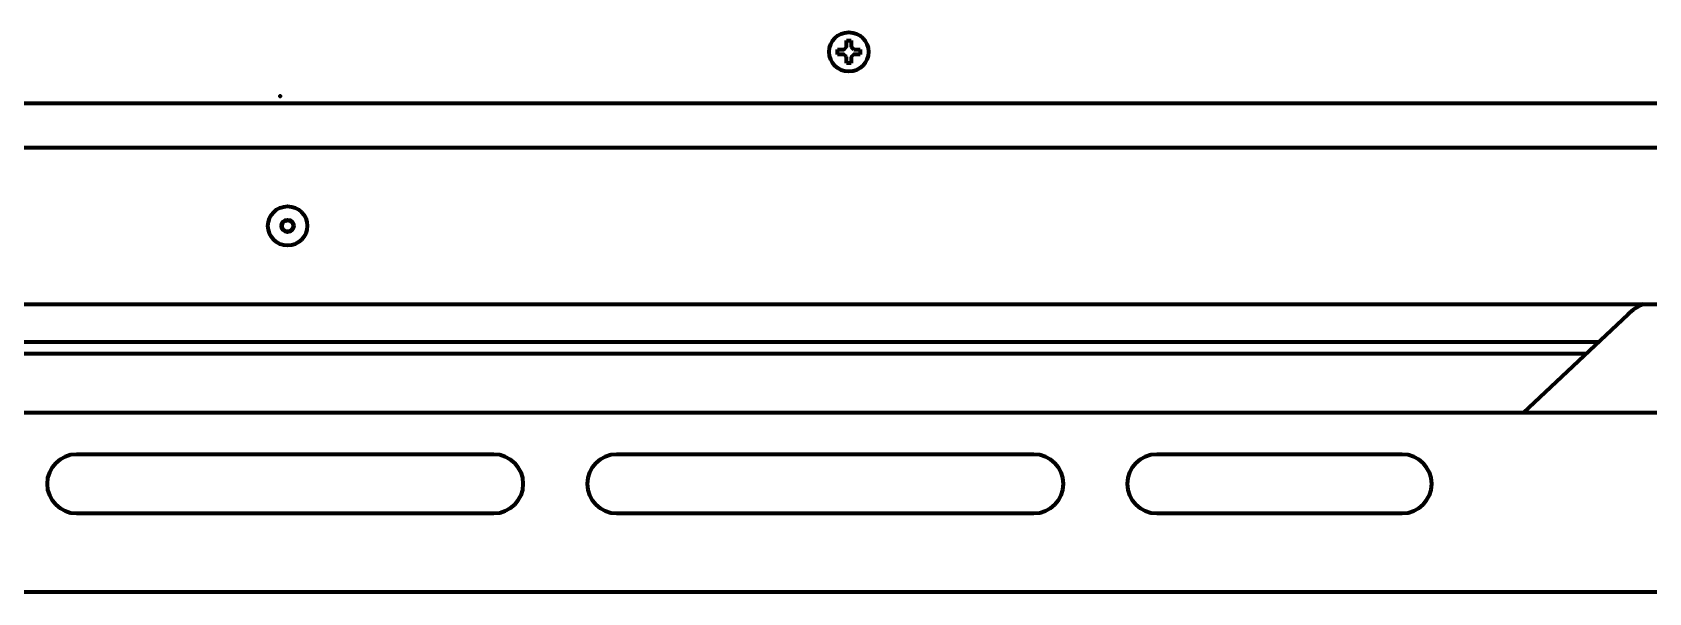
# Model space of a CAD drawing. Header units: inches. Extents: x -2983 to 7024, y 422 to 5529.
# Drawn here: x 3120.3 to 3449.5, y 499.9 to 614.1 of the extents above; entities that cross this region are included whole.
import ezdxf

# ---------------------------------------------------------------- set-up
doc = ezdxf.new("R2010")
doc.units = ezdxf.units.IN

msp = doc.modelspace()

# ---------------------------------------------------------------- linework, layer by layer
at = {"linetype": 'Continuous', "lineweight": 70}
for p, q in [((3284.28, 610.08), (3284.28, 610.58)), ((3284.28, 609.58), (3284.28, 610.08)), ((3288.88, 610.58), (3288.88, 610.08)), ((3288.88, 610.08), (3288.88, 609.58)), ((2782.79, 599.65), (3615.28, 599.65)), ((3556.52, 590.57), (2788.04, 590.57)), ((2801.49, 558.69), (3556.52, 558.69)), ((3445.2, 556.59), (3423.92, 536.58)), ((3439.18, 550.93), (2904.39, 550.93)), ((3436.67, 548.58), (2906.9, 548.58)), ((3544.78, 536.58), (2805.48, 536.58)), ((3214.28, 528.08), (3129.28, 528.08)), ((3324.28, 528.08), (3239.28, 528.08)), ((3399.28, 528.08), (3349.28, 528.08)), ((3129.28, 516.08), (3214.28, 516.08)), ((3239.28, 516.08), (3324.28, 516.08)), ((3349.28, 516.08), (3399.28, 516.08)), ((2781.79, 500.08), (3614.78, 500.08)), ((3124.77, 500.08), (3124.77, 499.98)), ((3133.14, 500.08), (3133.14, 499.98)), ((3134.69, 499.9), (3134.69, 500.08)), ((3134.84, 500.08), (3134.84, 499.98)), ((3137.78, 500.08), (3137.78, 499.9)), ((3154.62, 499.9), (3154.62, 500.08)), ((3158.39, 500.08), (3158.39, 499.98)), ((3158.48, 500.08), (3158.48, 499.98)), ((3165.84, 500.08), (3165.84, 499.98)), ((3165.87, 499.9), (3165.87, 500.08)), ((3168.93, 500.08), (3168.93, 499.9)), ((3171.78, 500.08), (3171.79, 500.08)), ((3173.98, 500.08), (3173.98, 499.98)), ((3174.77, 500.08), (3174.77, 499.98)), ((3179.63, 500.08), (3179.63, 499.98)), ((3185.13, 500.08), (3185.13, 499.98)), ((3186.04, 500.08), (3186.04, 499.9)), ((3193.23, 499.9), (3193.23, 500.08)), ((3194.22, 500.08), (3194.22, 499.98)), ((3198.88, 499.9), (3198.88, 500.08)), ((3200.27, 500.08), (3200.27, 499.9)), ((3202.95, 500.08), (3202.95, 499.98)), ((3212.25, 500.08), (3212.25, 499.98)), ((3212.34, 500.08), (3212.34, 499.98)), ((3215.01, 499.98), (3215.01, 500.08)), ((3228.33, 499.9), (3228.33, 500.08)), ((3228.34, 499.9), (3228.34, 500.08)), ((3230.62, 500.08), (3230.62, 499.9)), ((3239.48, 499.9), (3239.48, 500.08)), ((3261.24, 499.9), (3261.24, 500.08))]:
    msp.add_line(p, q, dxfattribs=at)
for centre, radius in [((3286.58, 610.08), 4), ((3172.28, 574.63), 4), ((3172.28, 574.63), 1.25), ((3172.28, 574.63), 1.15)]:
    msp.add_circle(centre, radius, dxfattribs=at)
for centre, radius, start, end in [((3452.74, 548.58), 11, 113.1931, 133.243), ((3129.28, 522.08), 6, 90, 270), ((3214.28, 522.08), 6, 270, 90), ((3239.28, 522.08), 6, 90, 270), ((3324.28, 522.08), 6, 270, 90), ((3349.28, 522.08), 6, 90, 270), ((3399.28, 522.08), 6, 270, 90)]:
    msp.add_arc(centre, radius, start, end, dxfattribs=at)
for points in [[(3286.08, 611.08), (3286.08, 611.13), (3286.08, 611.24), (3286.08, 611.4), (3286.08, 611.56), (3286.08, 611.72), (3286.08, 611.87), (3286.08, 612.02), (3286.08, 612.19), (3286.08, 612.31), (3286.08, 612.38)], [(3286.08, 612.38), (3286.25, 612.38), (3286.58, 612.38), (3286.92, 612.38), (3287.08, 612.38)], [(3285.58, 609.58), (3285.53, 609.58), (3285.42, 609.58), (3285.26, 609.58), (3285.1, 609.58), (3284.95, 609.58), (3284.79, 609.58), (3284.64, 609.58), (3284.47, 609.58), (3284.35, 609.58), (3284.28, 609.58)], [(3285.58, 610.58), (3285.61, 610.6), (3285.66, 610.65), (3285.73, 610.72), (3285.8, 610.79), (3285.87, 610.86), (3285.94, 610.93), (3286.01, 611.01), (3286.06, 611.05), (3286.08, 611.08)], [(3286.08, 609.08), (3286.06, 609.1), (3286.01, 609.15), (3285.93, 609.23), (3285.86, 609.3), (3285.79, 609.37), (3285.72, 609.44), (3285.65, 609.51), (3285.61, 609.55), (3285.58, 609.58)], [(3287.08, 611.08), (3287.11, 611.05), (3287.16, 611), (3287.24, 610.93), (3287.31, 610.86), (3287.38, 610.78), (3287.45, 610.72), (3287.51, 610.65), (3287.56, 610.6), (3287.58, 610.58)], [(3287.58, 609.58), (3287.56, 609.55), (3287.51, 609.51), (3287.44, 609.44), (3287.37, 609.36), (3287.3, 609.29), (3287.23, 609.22), (3287.16, 609.15), (3287.11, 609.1), (3287.08, 609.08)], [(3287.08, 609.08), (3287.08, 609.02), (3287.08, 608.92), (3287.08, 608.75), (3287.08, 608.59), (3287.08, 608.44), (3287.08, 608.29), (3287.08, 608.13), (3287.08, 607.96), (3287.08, 607.84), (3287.08, 607.78)], [(3287.58, 610.58), (3287.64, 610.58), (3287.75, 610.58), (3287.91, 610.58), (3288.07, 610.58), (3288.22, 610.58), (3288.37, 610.58), (3288.53, 610.58), (3288.7, 610.58), (3288.82, 610.58), (3288.88, 610.58)], [(3287.08, 607.78), (3286.92, 607.78), (3286.58, 607.78), (3286.25, 607.78), (3286.08, 607.78)]]:
    msp.add_open_spline(points, degree=3, dxfattribs=at)
for points in [[(3287.08, 612.38), (3287.08, 612.17), (3287.08, 611.97), (3287.08, 611.64), (3287.08, 611.53), (3287.08, 611.31), (3287.08, 611.19), (3287.08, 611.08)], [(3284.28, 610.58), (3284.49, 610.58), (3284.7, 610.58), (3285.02, 610.58), (3285.13, 610.58), (3285.36, 610.58), (3285.47, 610.58), (3285.58, 610.58)], [(3286.08, 607.78), (3286.08, 607.98), (3286.08, 608.19), (3286.08, 608.52), (3286.08, 608.63), (3286.08, 608.85), (3286.08, 608.96), (3286.08, 609.08)], [(3288.88, 609.58), (3288.68, 609.58), (3288.47, 609.58), (3288.15, 609.58), (3288.04, 609.58), (3287.81, 609.58), (3287.7, 609.58), (3287.58, 609.58)]]:
    msp.add_open_spline(points, degree=3, knots=[0, 0, 0, 0, 0.5, 0.5, 0.75, 0.75, 1, 1, 1, 1], dxfattribs=at)
msp.add_point((3170.78, 601.08), dxfattribs=at)

doc.saveas('drawing.dxf')
